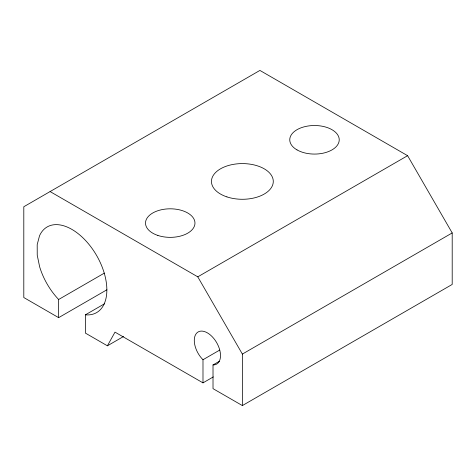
<?xml version="1.0" encoding="UTF-8"?>
<svg xmlns="http://www.w3.org/2000/svg" width="476" height="476" viewBox="0 0 476 476"><rect width="100%" height="100%" fill="white"/><g stroke="black" fill="none" stroke-linecap="round" stroke-linejoin="round"><path stroke-width="0.71" d="M202.99 382.865L202.99 359.731A18.546 10.71 60 0 1 196.612 333.176A18.546 10.71 60 0 1 217.395 343.975A18.546 10.71 60 0 1 213.016 364.937L213.016 388.648L242.373 405.576L452.2 284.434L452.2 232.937L407.605 155.688L259.914 70.424L23.8 206.745L23.8 297.536L58.643 317.653L58.643 299.499A49.456 28.554 60 0 1 39.633 266.768L37.235 255.207L37.193 244.646L39.52 235.793A49.456 28.554 60 0 1 96.509 255.315A49.456 28.554 60 0 1 85.406 314.82L85.406 333.105L107.409 345.808L115.002 332.129L202.99 382.865L213.29 376.921M58.643 299.499L104.339 273.117M58.643 317.653L106.916 289.783M85.406 314.82L104.714 303.67M50.087 191.566L197.772 276.836L407.605 155.688M107.409 345.808L123.504 336.52M202.99 359.731L219.728 350.068M213.016 364.937L219.454 361.224M242.373 405.576L242.373 354.079L452.2 232.937M197.772 276.836L242.373 354.079M157.877 235.447A24.728 14.274 0 0 0 194.97 223.083A24.728 14.274 0 0 0 157.877 210.719A24.728 14.274 0 0 0 157.877 235.447M226.915 196.891A30.91 17.844 0 0 0 273.284 181.439A30.91 17.844 0 0 0 226.915 165.981A30.91 17.844 0 0 0 226.915 196.891M297.012 149.892A24.728 14.274 0 0 0 338.388 143.49A24.728 14.274 0 0 0 308.097 126.003A24.728 14.274 0 0 0 297.012 149.892"/></g></svg>
